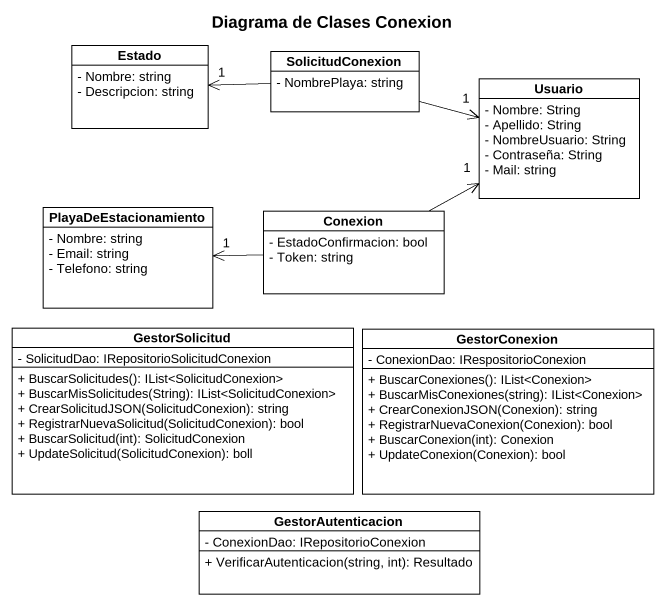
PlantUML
@startuml
title Diagrama de Clases Conexion
hide circle
hide empty members
skinparam classAttributeIconSize 0
class Estado {
  - Nombre: string
  - Descripcion: string
}
class SolicitudConexion {
  - NombrePlaya: string
}
class Usuario {
  - Nombre: String
  - Apellido: String
  - NombreUsuario: String
  - Contraseña: String
  - Mail: string
}
class PlayaDeEstacionamiento {
  - Nombre: string
  - Email: string
  - Telefono: string
}
class Conexion {
  - EstadoConfirmacion: bool
  - Token: string
}
class GestorSolicitud {
  - SolicitudDao: IRepositorioSolicitudConexion
  + BuscarSolicitudes(): IList<SolicitudConexion>
  + BuscarMisSolicitudes(String): IList<SolicitudConexion>
  + CrearSolicitudJSON(SolicitudConexion): string
  + RegistrarNuevaSolicitud(SolicitudConexion): bool
  + BuscarSolicitud(int): SolicitudConexion
  + UpdateSolicitud(SolicitudConexion): boll
}
class GestorConexion {
  - ConexionDao: IRespositorioConexion
  + BuscarConexiones(): IList<Conexion>
  + BuscarMisConexiones(string): IList<Conexion>
  + CrearConexionJSON(Conexion): string
  + RegistrarNuevaConexion(Conexion): bool
  + BuscarConexion(int): Conexion
  + UpdateConexion(Conexion): bool
}
class GestorAutenticacion {
  - ConexionDao: IRepositorioConexion
  + VerificarAutenticacion(string, int): Resultado
}
SolicitudConexion -left-> "1" Estado
SolicitudConexion -right-> "1" Usuario
Conexion -right-> "1" Usuario
Conexion -left-> "1" PlayaDeEstacionamiento
@enduml
